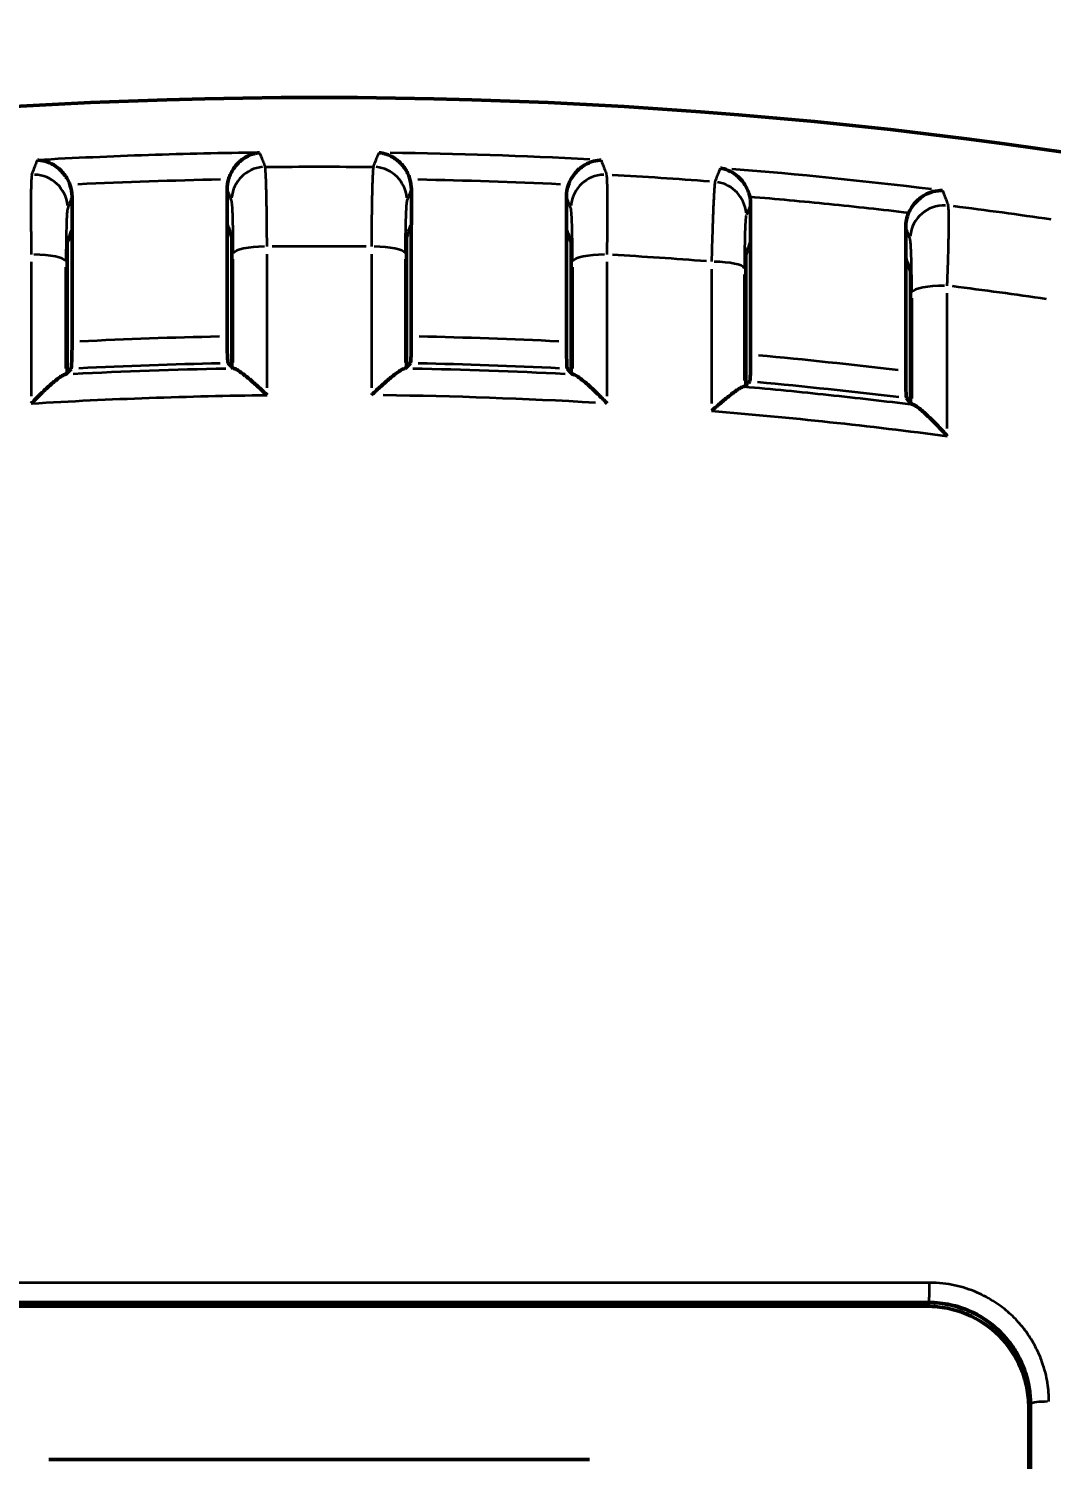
# Model space of a CAD drawing. Header units: millimetres. Extents: x 40 to 2195, y 40 to 1687.
# Drawn here: x 486.84 to 516.99, y 928.6 to 970.79 of the extents above; entities that cross this region are included whole.
import ezdxf

# ---------------------------------------------------------------- set-up
doc = ezdxf.new("R2010")
doc.units = ezdxf.units.MM
doc.header["$LTSCALE"] = 8
for name, color, linetype, lineweight in [('Dimension (ISO)', 7, 'Continuous', 25), ('Visible (ISO)', 7, 'Continuous', 50), ('Visible Narrow (ISO)', 7, 'Continuous', 35)]:
    doc.layers.add(name, color=color, linetype=linetype, lineweight=lineweight)
doc.styles.add('Note Text (ANSI)', font='tahoma.ttf')
doc.dimstyles.new('Default (ISO)', dxfattribs={"dimscale": 8, "dimtxt": 1, "dimasz": 2.5, "dimexe": 3.175, "dimexo": 0, "dimgap": 0.762, "dimtad": 1, "dimrnd": 1e-08, "dimzin": 0, "dimdsep": 46, "dimtxsty": 'Note Text (ANSI)', "dimcen": 0.09, "dimdle": 10, "dimclrd": 1, "dimclre": 1, "dimclrt": 1, "dimazin": 0, "dimtfac": 3.5052, "dimtmove": 0, "dimatfit": 3, "dimfxl": 1, "dimtolj": 1, "dimtzin": 0, "dimlwd": -1, "dimlwe": -1, "dimarcsym": 0})

# ---------------------------------------------------------------- blocks, each defined once
blk = doc.blocks.new('*D9')
at = {"layer": 'Defpoints', "color": 0, "transparency": 16777216}
for p in [(578.287, 1132.67), (416.287, 918.94), (578.287, 918.94)]:
    blk.add_point(p, dxfattribs=at)
at = {"layer": 'Dimension (ISO)', "color": 1, "transparency": 16777216}
for p, q in [((416.287, 918.94), (416.287, 1158.07)), ((578.287, 918.94), (578.287, 1158.07)), ((436.287, 1132.67), (558.287, 1132.67))]:
    blk.add_line(p, q, dxfattribs=at)
for points in [[(436.287, 1136.004), (436.287, 1129.337), (416.287, 1132.67)], [(558.287, 1136.004), (558.287, 1129.337), (578.287, 1132.67)]]:
    blk.add_solid(points, dxfattribs=at)
at = {"layer": 'Dimension (ISO)', "color": 1, "transparency": 16777216, "insert": (445.042, 1149.232), "char_height": 8, "attachment_point": 1, "style": 'Note Text (ANSI)'}
blk.add_mtext('\\A1;162.00 mm [6.378 in]', dxfattribs=at)

msp = doc.modelspace()

# ---------------------------------------------------------------- linework, layer by layer
at = {"layer": 'Visible (ISO)'}
for p, q in [((487.943, 960.596), (487.979, 960.634)), ((492.873, 960.768), (492.836, 960.805)), ((497.942, 960.768), (497.979, 960.805)), ((502.872, 960.596), (502.836, 960.634)), ((507.941, 960.236), (507.979, 960.271)), ((512.872, 959.715), (512.836, 959.755))]:
    msp.add_line(p, q, dxfattribs=at)
for centre, radius, start, end in [((495.408, 818.756), 150, 76.22401, 103.77599), ((495.399, 816.764), 149.492, 90.92954, 90.92959), ((495.407, 816.236), 150.021, 89.07041, 89.07046), ((495.407, 816.269), 149.988, 92.90558, 92.90561), ((495.457, 817.233), 149.022, 87.09439, 87.09442), ((495.371, 815.818), 150.44, 85.23302, 85.23304), ((495.485, 816.912), 149.34, 83.24399, 83.24402)]:
    msp.add_arc(centre, radius, start, end, dxfattribs=at)
for centre, major_axis, ratio, start_param, end_param in [((487.123, 965.82), (-0.176, -1.01), 0.974119, 1.747797, 2.099075), ((493.693, 966.04), (0.228, -0.999), 0.974692, 4.198978, 4.482317), ((497.122, 966.04), (-0.228, -0.999), 0.974692, 1.800864, 2.084174), ((503.688, 965.821), (0.147, -1.012), 0.972392, 4.21249, 4.564574), ((488.414, 867.259), (-0.017, 450.938), 0.000655, 1.350427, 1.352658), ((492.4, 867.259), (0.017, 450.989), 0.000656, 4.930851, 4.933237), ((498.415, 867.259), (-0.017, 450.989), 0.000656, 1.349948, 1.352334), ((502.401, 867.259), (0.017, 450.938), 0.000655, 4.930527, 4.932758), ((508.415, 867.26), (-0.017, 450.785), 0.000657, 1.350866, 1.353419), ((513.695, 964.926), (0.148, -1.017), 0.974827, 4.144523, 4.564066), ((488.397, 867.259), (0.013, -450.938), 0.000618, 4.494251, 4.501737), ((492.418, 867.259), (0.014, 450.989), 0.000619, 4.923379, 4.930851), ((498.397, 867.259), (0.014, -450.989), 0.000619, 4.493927, 4.501399), ((502.418, 867.259), (0.013, 450.938), 0.000618, 4.923041, 4.930527), ((512.402, 867.258), (0.017, 450.633), 0.000654, 4.928788, 4.930874), ((488.053, 867.259), (-0.001, 454.932), 0.000165, 1.355444, 1.364077), ((492.763, 867.259), (0, -454.991), 0.000164, 1.777872, 1.786489), ((498.052, 867.259), (0, 454.991), 0.000164, 1.355103, 1.36372), ((502.762, 867.259), (-0.001, -454.932), 0.000165, 1.777516, 1.786148), ((508.398, 867.26), (0.013, -450.786), 0.000619, 4.495011, 4.502531), ((508.052, 867.259), (0, 454.799), 0.000163, 1.356165, 1.364831), ((512.419, 867.259), (0.013, 450.633), 0.000616, 4.921226, 4.928788), ((512.762, 867.259), (-0.001, -454.621), 0.000166, 1.775684, 1.784399), ((488.086, 961.757), (-0.007, 1.001), 0.034894, 3.178041, 4.502642), ((492.729, 961.919), (0.007, 1), 0.034928, 1.782803, 3.107604), ((498.086, 961.919), (0.007, -1), 0.034928, 0.033989, 1.358789), ((502.729, 961.757), (0.007, 1.001), 0.034894, 1.780544, 3.105144), ((508.086, 961.382), (0.008, -1.005), 0.034792, 0.03153, 1.355563), ((486.882, 960.541), (1.061, 0.056), 0.03488, 6.028417, 6.246579), ((493.929, 960.788), (-1.057, -0.019), 0.034885, 0.033935, 0.228185), ((496.886, 960.788), (1.057, -0.019), 0.034885, 6.054993, 6.24925), ((503.933, 960.541), (-1.061, 0.056), 0.03488, 0.036605, 0.254767), ((512.729, 960.893), (-0.007, -1.006), 0.034691, 4.920844, 6.244274)]:
    msp.add_ellipse(centre, major_axis=major_axis, ratio=ratio, start_param=start_param, end_param=end_param, dxfattribs=at)
for points, knots in [([(493.646, 967.127), (493.613, 967.124), (493.581, 967.119), (493.517, 967.106), (493.485, 967.098), (493.421, 967.078), (493.389, 967.066), (493.349, 967.049), (493.341, 967.045), (493.295, 967.024), (493.259, 967.005), (493.185, 966.96), (493.149, 966.935), (493.097, 966.894), (493.08, 966.88), (493.032, 966.836), (493.001, 966.805), (492.942, 966.739), (492.914, 966.704), (492.879, 966.652), (492.869, 966.637), (492.83, 966.575), (492.805, 966.527), (492.763, 966.432), (492.746, 966.385), (492.733, 966.337)], [0, 0, 0, 0, 0.0743527, 0.0743527, 0.1505549, 0.1505549, 0.2294177, 0.2294177, 0.25, 0.25, 0.3463477, 0.3463477, 0.4497305, 0.4497305, 0.5, 0.5, 0.602333, 0.602333, 0.7074797, 0.7074797, 0.75, 0.75, 0.879364, 0.879364, 1, 1, 1, 1]), ([(498.082, 966.337), (498.068, 966.388), (498.05, 966.437), (498.007, 966.532), (497.983, 966.578), (497.933, 966.659), (497.907, 966.695), (497.853, 966.763), (497.824, 966.795), (497.78, 966.839), (497.766, 966.852), (497.718, 966.895), (497.683, 966.922), (497.614, 966.971), (497.579, 966.992), (497.523, 967.022), (497.503, 967.032), (497.452, 967.055), (497.422, 967.068), (497.36, 967.089), (497.329, 967.098), (497.267, 967.113), (497.236, 967.119), (497.193, 967.125), (497.181, 967.126), (497.169, 967.127)], [0, 0, 0, 0, 0.1274523, 0.1274523, 0.25, 0.25, 0.353887, 0.353887, 0.4536944, 0.4536944, 0.5, 0.5, 0.6027423, 0.6027423, 0.6971464, 0.6971464, 0.75, 0.75, 0.8261276, 0.8261276, 0.9006432, 0.9006432, 0.9728814, 0.9728814, 1, 1, 1, 1]), ([(488.061, 966.181), (488.02, 966.296), (487.961, 966.399), (487.819, 966.583), (487.734, 966.662), (487.562, 966.781), (487.476, 966.824), (487.304, 966.884), (487.218, 966.901), (487.129, 966.907), (487.118, 966.908), (487.107, 966.908), (487.102, 966.908)], [-0.1517774, -0.1517774, -0.1517774, -0.1517774, -0.1144708, -0.1144708, -0.0736713, -0.0736713, -0.0362372, -0.0362372, 0, 0, 0.0022163, 0.0044325, 0.0044325, 0.0044325, 0.0044325]), ([(503.713, 966.908), (503.708, 966.908), (503.697, 966.908), (503.686, 966.907), (503.596, 966.901), (503.51, 966.883), (503.339, 966.824), (503.253, 966.781), (503.081, 966.662), (502.996, 966.583), (502.854, 966.399), (502.795, 966.296), (502.754, 966.181)], [-0.1572044, -0.1572044, -0.1572044, -0.1572044, -0.1549196, -0.1526346, -0.1526346, -0.1162269, -0.1162269, -0.0786036, -0.0786036, -0.0375456, -0.0375456, -0.0000019, -0.0000019, -0.0000019, -0.0000019]), ([(508.099, 965.823), (508.074, 965.941), (508.03, 966.05), (507.913, 966.252), (507.837, 966.342), (507.683, 966.482), (507.605, 966.535), (507.445, 966.616), (507.363, 966.646), (507.266, 966.667), (507.251, 966.67), (507.236, 966.672)], [-0.1513923, -0.1513923, -0.1513923, -0.1513923, -0.1139948, -0.1139948, -0.072494, -0.072494, -0.0358194, -0.0358194, 0, 0, 0.0064077, 0.0064077, 0.0064077, 0.0064077]), ([(508.099, 965.823), (508.107, 965.787), (508.113, 965.751), (508.121, 965.677), (508.122, 965.641), (508.122, 965.604)], [-0.0226119, -0.0226119, -0.0226119, -0.0226119, -0.01130628, -0.01130628, -0.000001, -0.000001, -0.000001, -0.000001]), ([(513.78, 966.012), (513.776, 966.012), (513.766, 966.013), (513.757, 966.013), (513.697, 966.013), (513.607, 966.008), (513.406, 965.954), (513.317, 965.917), (513.138, 965.809), (513.048, 965.737), (512.894, 965.563), (512.829, 965.464), (512.78, 965.351)], [-0.1700992, -0.1700992, -0.1700992, -0.1700992, -0.1671667, -0.1642341, -0.1642341, -0.1168573, -0.1168573, -0.0787152, -0.0787152, -0.0377488, -0.0377488, -0.0000014, -0.0000014, -0.0000014, -0.0000014]), ([(487.979, 964.474), (487.995, 964.516), (488.011, 964.557), (488.027, 964.598), (488.042, 964.64), (488.058, 964.681), (488.074, 964.723), (488.09, 964.764), (488.106, 964.806), (488.122, 964.847)], [0, 0, 0, 0, 0.333333, 0.333333, 0.333333, 0.666667, 0.666667, 0.666667, 1, 1, 1, 1]), ([(492.693, 965.001), (492.709, 964.961), (492.725, 964.921), (492.741, 964.88), (492.757, 964.84), (492.772, 964.8), (492.788, 964.759), (492.804, 964.719), (492.82, 964.679), (492.836, 964.638)], [0, 0, 0, 0, 0.333333, 0.333333, 0.333333, 0.666667, 0.666667, 0.666667, 1, 1, 1, 1]), ([(497.979, 964.638), (497.995, 964.679), (498.011, 964.719), (498.027, 964.759), (498.043, 964.8), (498.058, 964.84), (498.074, 964.88), (498.09, 964.921), (498.106, 964.961), (498.122, 965.001)], [0, 0, 0, 0, 0.333333, 0.333333, 0.333333, 0.666667, 0.666667, 0.666667, 1, 1, 1, 1]), ([(502.693, 964.847), (502.709, 964.806), (502.725, 964.764), (502.741, 964.723), (502.757, 964.681), (502.773, 964.64), (502.788, 964.598), (502.804, 964.557), (502.82, 964.516), (502.836, 964.474)], [0, 0, 0, 0, 0.333333, 0.333333, 0.333333, 0.666667, 0.666667, 0.666667, 1, 1, 1, 1]), ([(512.693, 964.016), (512.725, 963.93), (512.757, 963.845), (512.789, 963.759), (512.804, 963.716), (512.82, 963.674), (512.836, 963.631)], [0, 0, 0, 0, 0.6666667, 0.6666667, 0.6666667, 1, 1, 1, 1]), ([(486.922, 959.733), (486.938, 959.75), (486.955, 959.767), (487.06, 959.875), (487.149, 959.963), (487.324, 960.133), (487.412, 960.215), (487.589, 960.371), (487.679, 960.445), (487.788, 960.524), (487.82, 960.545), (487.872, 960.574), (487.893, 960.583), (487.909, 960.586)], [-0.1692811, -0.1692811, -0.1692811, -0.1692811, -0.1621934, -0.1621934, -0.1238543, -0.1238543, -0.0846102, -0.0846102, -0.0399224, -0.0399224, -0.0192023, -0.0192023, -0.000001, -0.000001, -0.000001, -0.000001]), ([(488.095, 960.757), (488.082, 960.743), (488.056, 960.716), (488.017, 960.675), (487.992, 960.648), (487.979, 960.634)], [0, 0, 0, 0, 0.3333333, 0.6666667, 1, 1, 1, 1]), ([(492.836, 960.805), (492.823, 960.818), (492.798, 960.843), (492.759, 960.881), (492.733, 960.907), (492.72, 960.92)], [0, 0, 0, 0, 0.3333333, 0.6666667, 1, 1, 1, 1]), ([(492.9, 960.762), (492.914, 960.76), (492.934, 960.753), (492.982, 960.728), (493.012, 960.71), (493.116, 960.64), (493.203, 960.573), (493.377, 960.429), (493.465, 960.354), (493.641, 960.195), (493.73, 960.112), (493.836, 960.011), (493.852, 959.995), (493.869, 959.979)], [-0.1592877, -0.1592877, -0.1592877, -0.1592877, -0.1403861, -0.1403861, -0.1200546, -0.1200546, -0.0762646, -0.0762646, -0.037673, -0.037673, 0, 0, 0.006948, 0.006948, 0.006948, 0.006948]), ([(496.946, 959.979), (496.963, 959.995), (496.979, 960.011), (497.085, 960.112), (497.175, 960.195), (497.35, 960.354), (497.438, 960.429), (497.612, 960.573), (497.699, 960.64), (497.803, 960.71), (497.833, 960.728), (497.881, 960.753), (497.901, 960.76), (497.915, 960.762)], [-0.165333, -0.165333, -0.165333, -0.165333, -0.1584235, -0.1584235, -0.1209548, -0.1209548, -0.0825725, -0.0825725, -0.0390207, -0.0390207, -0.0187999, -0.0187999, -0.000001, -0.000001, -0.000001, -0.000001]), ([(498.095, 960.92), (498.082, 960.907), (498.056, 960.881), (498.017, 960.843), (497.992, 960.818), (497.979, 960.805)], [0, 0, 0, 0, 0.3333333, 0.6666667, 1, 1, 1, 1]), ([(502.836, 960.634), (502.823, 960.648), (502.798, 960.675), (502.759, 960.716), (502.733, 960.743), (502.721, 960.757)], [0, 0, 0, 0, 0.3333333, 0.6666667, 1, 1, 1, 1]), ([(502.906, 960.586), (502.922, 960.583), (502.943, 960.574), (502.995, 960.545), (503.027, 960.524), (503.136, 960.445), (503.226, 960.371), (503.403, 960.215), (503.491, 960.133), (503.666, 959.963), (503.755, 959.875), (503.86, 959.767), (503.877, 959.75), (503.893, 959.733)], [-0.1631632, -0.1631632, -0.1631632, -0.1631632, -0.1438471, -0.1438471, -0.1230031, -0.1230031, -0.078048, -0.078048, -0.0385689, -0.0385689, 0, 0, 0.0071289, 0.0071289, 0.0071289, 0.0071289]), ([(506.97, 959.514), (507.005, 959.544), (507.038, 959.575), (507.071, 959.604), (507.105, 959.634), (507.139, 959.663), (507.172, 959.691), (507.206, 959.721), (507.239, 959.749), (507.272, 959.777), (507.284, 959.787), (507.297, 959.798), (507.309, 959.808), (507.347, 959.84), (507.383, 959.869), (507.418, 959.898), (507.455, 959.928), (507.491, 959.956), (507.525, 959.982), (507.549, 960.001), (507.573, 960.019), (507.596, 960.036), (507.627, 960.06), (507.657, 960.082), (507.685, 960.102), (507.714, 960.122), (507.74, 960.14), (507.764, 960.155), (507.779, 960.164), (507.792, 960.173), (507.804, 960.18), (507.829, 960.195), (507.851, 960.207), (507.869, 960.215), (507.886, 960.223), (507.9, 960.228), (507.912, 960.231), (507.914, 960.231), (507.917, 960.231), (507.919, 960.232)], [0.0000117, 0.0000117, 0.0000117, 0.0000117, 0.0714269, 0.0714269, 0.0714269, 0.144672, 0.144672, 0.144672, 0.2207306, 0.2207306, 0.2207306, 0.25, 0.25, 0.25, 0.3388935, 0.3388935, 0.3388935, 0.4325877, 0.4325877, 0.4325877, 0.5, 0.5, 0.5, 0.5950004, 0.5950004, 0.5950004, 0.6927757, 0.6927757, 0.6927757, 0.75, 0.75, 0.75, 0.8636167, 0.8636167, 0.8636167, 0.9728721, 0.9728721, 0.9728721, 1, 1, 1, 1]), ([(507.941, 960.236), (507.94, 960.235), (507.938, 960.234), (507.93, 960.233), (507.926, 960.232), (507.92, 960.232)], [0.000001, 0.000001, 0.000001, 0.000001, 0.00899444, 0.00899444, 0.01784121, 0.01784121, 0.01784121, 0.01784121]), ([(508.095, 960.378), (508.076, 960.36), (508.056, 960.342), (508.018, 960.307), (507.998, 960.289), (507.979, 960.271)], [-0.334543, -0.334543, -0.334543, -0.334543, -0.167272, -0.167272, -0.000001, -0.000001, -0.000001, -0.000001]), ([(512.836, 959.755), (512.823, 959.77), (512.798, 959.799), (512.759, 959.843), (512.733, 959.872), (512.721, 959.887)], [0, 0, 0, 0, 0.3333333, 0.6666667, 1, 1, 1, 1]), ([(512.912, 959.701), (512.9, 959.704), (512.891, 959.707), (512.877, 959.711), (512.873, 959.713), (512.872, 959.715)], [0.00007914, 0.00007914, 0.00007914, 0.00007914, 0.01298326, 0.01298326, 0.02596467, 0.02596467, 0.02596467, 0.02596467]), ([(512.912, 959.701), (512.931, 959.696), (512.957, 959.683), (513.021, 959.644), (513.059, 959.616), (513.184, 959.516), (513.286, 959.425), (513.482, 959.234), (513.566, 959.149), (513.69, 959.018), (513.732, 958.974), (513.828, 958.87), (513.871, 958.823), (513.902, 958.788), (513.91, 958.779), (513.917, 958.771)], [-0.08198527, -0.08198527, -0.08198527, -0.08198527, -0.07108945, -0.07108945, -0.05922366, -0.05922366, -0.03534396, -0.03534396, -0.01884579, -0.01884579, -0.01072119, -0.01072119, 0, 0, 0.0034519, 0.0034519, 0.0034519, 0.0034519]), ([(513.36, 933.221), (513.584, 933.221), (513.809, 933.196), (514.028, 933.146), (514.248, 933.096), (514.462, 933.021), (514.666, 932.923), (514.869, 932.826), (515.062, 932.705), (515.238, 932.564), (515.415, 932.424), (515.575, 932.264), (515.715, 932.088), (515.856, 931.912), (515.976, 931.721), (516.074, 931.519), (516.154, 931.353), (516.219, 931.18), (516.267, 931.003), (516.278, 930.963), (516.288, 930.924), (516.297, 930.884), (516.331, 930.735), (516.354, 930.583), (516.365, 930.43), (516.37, 930.36), (516.372, 930.289), (516.372, 930.219)], [0, 0, 0, 0, 0.1428571, 0.1428571, 0.1428571, 0.2857143, 0.2857143, 0.2857143, 0.4285714, 0.4285714, 0.4285714, 0.5714286, 0.5714286, 0.5714286, 0.7142857, 0.7142857, 0.7142857, 0.8311754, 0.8311754, 0.8311754, 0.8571429, 0.8571429, 0.8571429, 0.9550491, 0.9550491, 0.9550491, 1, 1, 1, 1]), ([(477.482, 933.114), (480.468, 933.114), (483.455, 933.114), (489.431, 933.114), (492.419, 933.114), (498.396, 933.114), (501.384, 933.114), (507.36, 933.114), (510.347, 933.114), (513.333, 933.114)], [-3.586311, -3.586311, -3.586311, -3.586311, -2.689698, -2.689698, -1.793156, -1.793156, -0.896615, -0.896615, -0.000001, -0.000001, -0.000001, -0.000001]), ([(513.333, 933.114), (513.53, 933.114), (513.727, 933.094), (514.116, 933.016), (514.306, 932.958), (514.846, 932.731), (515.171, 932.513), (515.72, 931.965), (515.937, 931.642), (516.164, 931.104), (516.222, 930.915), (516.3, 930.529), (516.32, 930.333), (516.319, 930.137)], [-0.4723841, -0.4723841, -0.4723841, -0.4723841, -0.4129844, -0.4129844, -0.3533435, -0.3533435, -0.2362025, -0.2362025, -0.1191886, -0.1191886, -0.0595168, -0.0595168, -0.0001165, -0.0001165, -0.0001165, -0.0001165]), ([(516.373, 831.294), (516.373, 835.417), (516.373, 839.54), (516.373, 843.665), (516.373, 847.791), (516.373, 851.918), (516.373, 856.047), (516.373, 860.579), (516.373, 865.113), (516.373, 869.648), (516.373, 873.378), (516.373, 877.108), (516.373, 880.837), (516.373, 885.039), (516.373, 889.239), (516.373, 893.435), (516.373, 897.49), (516.373, 901.541), (516.373, 905.586), (516.373, 909.2), (516.373, 912.809), (516.373, 916.413), (516.373, 920.016), (516.372, 923.615), (516.372, 927.211), (516.372, 928.214), (516.372, 929.217), (516.372, 930.219)], [0, 0, 0, 0, 0.125, 0.125, 0.125, 0.25, 0.25, 0.25, 0.3871702, 0.3871702, 0.3871702, 0.5, 0.5, 0.5, 0.6271482, 0.6271482, 0.6271482, 0.75, 0.75, 0.75, 0.8597323, 0.8597323, 0.8597323, 0.9694057, 0.9694057, 0.9694057, 1, 1, 1, 1]), ([(516.32, 831.342), (516.32, 847.8), (516.32, 864.317), (516.32, 897.321), (516.32, 913.785), (516.319, 930.136)], [-9.90586, -9.90586, -9.90586, -9.90586, -4.952944, -4.952944, -0.000029, -0.000029, -0.000029, -0.000029])]:
    msp.add_open_spline(points, degree=3, knots=knots, dxfattribs=at)
for points in [[(507.979, 964.126), (507.995, 964.165), (508.027, 964.244), (508.075, 964.362), (508.106, 964.441), (508.122, 964.48)], [(477.455, 933.221), (481.443, 933.221), (489.42, 933.221), (501.395, 933.221), (509.372, 933.221), (513.36, 933.221)], [(487.44, 928.599), (492.751, 928.599), (498.065, 928.599), (503.375, 928.599)]]:
    msp.add_open_spline(points, degree=3, dxfattribs=at)
at = {"layer": 'Visible Narrow (ISO)'}
for p, q in [((497.287, 967.126), (497.287, 967.126)), ((497.287, 966.664), (497.287, 966.664)), ((508.116, 965.588), (507.998, 965.294)), ((512.871, 965.519), (512.871, 965.519)), ((513.233, 965.383), (513.233, 965.383)), ((493.869, 960.198), (493.869, 964.139)), ((496.946, 964.139), (496.946, 960.198)), ((486.922, 963.904), (486.922, 959.952)), ((503.893, 959.952), (503.893, 963.904)), ((506.97, 963.695), (506.97, 959.734)), ((513.917, 958.993), (513.917, 962.985)), ((513.358, 933.216), (513.334, 933.119)), ((513.374, 933.236), (513.36, 933.222)), ((516.37, 930.215), (516.322, 930.14))]:
    msp.add_line(p, q, dxfattribs=at)
for centre, major_axis, ratio, start_param, end_param in [((495.409, 820.582), (-148.502, 0), 0.986895, 4.658646, 4.69833), ((493.822, 965.713), (-0.931, -0.366), 0.995647, 4.427537, 5.821982), ((496.993, 965.713), (0.931, -0.366), 0.995647, 0.461358, 1.855657), ((495.403, 820.483), (-148.597, -0.018), 0.986928, 4.590499, 4.630342), ((486.993, 965.483), (0.934, -0.357), 0.995432, 0.455145, 1.910472), ((495.407, 820.341), (-148, -0.007), 0.986625, 4.731995, 4.76042), ((495.414, 820.494), (-147.832, -0.009), 0.986704, 4.664241, 4.692698), ((503.822, 965.483), (-0.934, -0.357), 0.995432, 4.372716, 5.828127), ((495.409, 820.38), (148.153, 0.009), 0.987744, 1.493024, 1.512458), ((506.992, 965.27), (0.928, -0.374), 0.995822, 0.466321, 1.799638), ((513.821, 964.579), (-0.938, -0.347), 0.995171, 4.318742, 5.835419), ((495.405, 820.296), (148.222, 0.073), 0.987846, 1.424249, 1.44381), ((486.943, 963.911), (1, 0), 0.211998, 0.113533, 1.5142), ((492.835, 867.268), (0.001, 456.009), 0.000085, 4.919274, 4.926105), ((493.873, 964.146), (-1, 0), 0.212472, 4.79278, 6.170784), ((495.408, 819.817), (146.435, 0), 0.987119, 1.561339, 1.580254), ((496.942, 964.146), (1, 0), 0.212472, 0.112269, 1.490391), ((497.98, 867.267), (0.001, -456.013), 0.000085, 4.498673, 4.505504), ((503.872, 963.911), (-1, 0), 0.211997, 4.768978, 6.169551), ((495.408, 819.887), (146.352, 0.014), 0.987202, 1.492669, 1.511639), ((487.927, 866.949), (-0.01, -457.457), 0.00003, 1.777335, 1.78402), ((502.888, 866.949), (-0.01, 457.458), 0.00003, 1.357573, 1.364257), ((506.942, 963.703), (1, 0), 0.211578, 0.11102, 1.466545), ((507.933, 867.003), (-0.009, -457.123), 0.000015, 1.776581, 1.783575), ((513.871, 962.996), (-1, 0), 0.210146, 4.745161, 6.168312), ((495.404, 819.807), (146.416, 0.093), 0.987317, 1.423231, 1.442329), ((512.885, 866.96), (-0.01, 457.08), 0.000025, 1.359462, 1.366081), ((495.408, 822.334), (-141.094, 0.001), 0.987994, 4.733259, 4.762439), ((495.407, 822.335), (-141.094, -0.001), 0.987994, 4.662338, 4.691519), ((495.403, 822.263), (-141.157, -0.034), 0.988066, 4.590976, 4.62029), ((495.408, 822.003), (140.401, 0.022), 0.98846, 1.590279, 1.622292), ((495.408, 822.175), (-140.482, 0.001), 0.987808, 4.733175, 4.762831), ((495.407, 822.003), (140.401, -0.019), 0.988461, 1.519278, 1.551291), ((495.407, 822.175), (-140.482, -0.001), 0.987808, 4.661947, 4.691603), ((495.403, 822.104), (-140.544, -0.034), 0.987883, 4.590267, 4.62006), ((495.41, 821.875), (139.734, 0.005), 0.988395, 1.512498, 1.557275), ((513.374, 933.737), (0, -0.5), 0.045458, 0.119042, 1.632823), ((516.889, 930.233), (-0.5, 0), 0.138124, 4.737838, 6.168462)]:
    msp.add_ellipse(centre, major_axis=major_axis, ratio=ratio, start_param=start_param, end_param=end_param, dxfattribs=at)
for points, knots in [([(493.646, 967.127), (492.555, 967.115), (490.372, 967.065), (488.192, 966.969), (487.102, 966.908)], [0.0000315, 0.0000315, 0.0000315, 0.0000315, 0.5, 1, 1, 1, 1]), ([(493.646, 967.127), (493.664, 967.081), (493.683, 967.034), (493.72, 966.941), (493.738, 966.895), (493.775, 966.802), (493.793, 966.755), (493.812, 966.709)], [0, 0, 0, 0, 0.3333333, 0.3333333, 0.6666667, 0.6666667, 1, 1, 1, 1]), ([(497.003, 966.709), (497.022, 966.755), (497.04, 966.802), (497.077, 966.895), (497.095, 966.941), (497.132, 967.034), (497.151, 967.081), (497.169, 967.127)], [0, 0, 0, 0, 0.333333, 0.333333, 0.666667, 0.666667, 1, 1, 1, 1]), ([(486.936, 966.478), (486.955, 966.526), (486.973, 966.574), (486.992, 966.622), (487.01, 966.669), (487.028, 966.717), (487.047, 966.765), (487.065, 966.813), (487.084, 966.861), (487.102, 966.908)], [0.0000001, 0.0000001, 0.0000001, 0.0000001, 0.3333333, 0.3333333, 0.3333333, 0.6666667, 0.6666667, 0.6666667, 0.9999961, 0.9999961, 0.9999961, 0.9999961]), ([(493.812, 966.709), (494.344, 966.714), (495.408, 966.72), (496.471, 966.714), (497.003, 966.709)], [0, 0, 0, 0, 0.5, 1, 1, 1, 1]), ([(493.869, 964.358), (493.868, 964.502), (493.868, 964.644), (493.866, 964.881), (493.865, 964.978), (493.863, 965.178), (493.862, 965.28), (493.86, 965.448), (493.859, 965.517), (493.857, 965.624), (493.856, 965.663), (493.854, 965.775), (493.853, 965.846), (493.85, 965.979), (493.848, 966.043), (493.845, 966.138), (493.844, 966.173), (493.843, 966.208), (493.843, 966.21), (493.841, 966.273), (493.839, 966.328), (493.835, 966.429), (493.833, 966.475), (493.83, 966.526), (493.829, 966.537), (493.827, 966.567), (493.826, 966.585), (493.821, 966.648), (493.817, 966.68), (493.813, 966.703), (493.812, 966.706), (493.812, 966.709)], [0.0000104, 0.0000104, 0.0000104, 0.0000104, 0.1163157, 0.1163157, 0.2, 0.2, 0.2927435, 0.2927435, 0.3595535, 0.3595535, 0.4, 0.4, 0.4768437, 0.4768437, 0.5536279, 0.5536279, 0.6, 0.6, 0.6028611, 0.6028611, 0.6884875, 0.6884875, 0.7750735, 0.7750735, 0.8, 0.8, 0.8461508, 0.8461508, 0.9766718, 0.9766718, 1, 1, 1, 1]), ([(497.003, 966.709), (497.001, 966.701), (496.999, 966.689), (496.995, 966.658), (496.993, 966.638), (496.99, 966.595), (496.988, 966.573), (496.984, 966.508), (496.982, 966.461), (496.977, 966.348), (496.974, 966.281), (496.97, 966.16), (496.969, 966.111), (496.966, 966.005), (496.965, 965.948), (496.962, 965.829), (496.961, 965.767), (496.958, 965.606), (496.956, 965.506), (496.953, 965.305), (496.952, 965.205), (496.951, 965.092), (496.951, 965.083), (496.95, 964.988), (496.949, 964.902), (496.948, 964.728), (496.948, 964.641), (496.947, 964.489), (496.946, 964.424), (496.946, 964.358)], [0.0000002, 0.0000002, 0.0000002, 0.0000002, 0.0698799, 0.0698799, 0.1414143, 0.1414143, 0.2, 0.2, 0.2949313, 0.2949313, 0.4, 0.4, 0.4647883, 0.4647883, 0.5323941, 0.5323941, 0.6, 0.6, 0.7, 0.7, 0.7914574, 0.7914574, 0.8, 0.8, 0.874815, 0.874815, 0.9470837, 0.9470837, 1, 1, 1, 1]), ([(503.713, 966.908), (503.731, 966.86), (503.75, 966.813), (503.787, 966.717), (503.805, 966.669), (503.842, 966.573), (503.86, 966.526), (503.879, 966.478)], [0, 0, 0, 0, 0.333333, 0.333333, 0.666667, 0.666667, 1, 1, 1, 1]), ([(507.07, 966.263), (507.089, 966.309), (507.107, 966.354), (507.126, 966.4), (507.144, 966.445), (507.162, 966.49), (507.181, 966.536), (507.199, 966.581), (507.218, 966.627), (507.236, 966.672)], [0, 0, 0, 0, 0.333333, 0.333333, 0.333333, 0.666667, 0.666667, 0.666667, 1, 1, 1, 1]), ([(486.936, 966.478), (486.934, 966.47), (486.932, 966.458), (486.928, 966.427), (486.926, 966.407), (486.923, 966.363), (486.922, 966.341), (486.919, 966.275), (486.917, 966.228), (486.913, 966.115), (486.912, 966.048), (486.91, 965.927), (486.91, 965.877), (486.909, 965.771), (486.908, 965.714), (486.908, 965.595), (486.908, 965.533), (486.908, 965.373), (486.908, 965.272), (486.909, 965.071), (486.91, 964.972), (486.911, 964.86), (486.911, 964.849), (486.913, 964.753), (486.914, 964.666), (486.916, 964.491), (486.917, 964.404), (486.92, 964.252), (486.921, 964.188), (486.922, 964.123)], [0, 0, 0, 0, 0.069966, 0.069966, 0.141574, 0.141574, 0.2, 0.2, 0.295224, 0.295224, 0.4, 0.4, 0.464893, 0.464893, 0.532446, 0.532446, 0.6, 0.6, 0.7, 0.7, 0.790689, 0.790689, 0.8, 0.8, 0.875207, 0.875207, 0.947734, 0.947734, 1, 1, 1, 1]), ([(503.893, 964.123), (503.895, 964.213), (503.896, 964.301), (503.899, 964.479), (503.9, 964.568), (503.902, 964.717), (503.903, 964.778), (503.904, 964.941), (503.905, 965.041), (503.907, 965.253), (503.907, 965.364), (503.907, 965.53), (503.907, 965.59), (503.907, 965.708), (503.906, 965.765), (503.905, 965.873), (503.905, 965.925), (503.903, 966.05), (503.901, 966.119), (503.898, 966.231), (503.896, 966.277), (503.893, 966.346), (503.891, 966.373), (503.888, 966.418), (503.886, 966.436), (503.882, 966.462), (503.88, 966.471), (503.879, 966.478)], [0, 0, 0, 0, 0.0721765, 0.0721765, 0.146927, 0.146927, 0.2, 0.2, 0.2906899, 0.2906899, 0.4, 0.4, 0.4648665, 0.4648665, 0.5324333, 0.5324333, 0.6, 0.6, 0.7080034, 0.7080034, 0.8, 0.8, 0.8719136, 0.8719136, 0.942146, 0.942146, 1, 1, 1, 1]), ([(507.07, 966.263), (507.067, 966.249), (507.063, 966.222), (507.059, 966.182), (507.059, 966.174), (507.058, 966.166), (507.057, 966.157), (507.056, 966.141), (507.054, 966.123), (507.053, 966.103), (507.05, 966.068), (507.047, 966.028), (507.045, 965.983), (507.042, 965.938), (507.039, 965.888), (507.036, 965.834), (507.035, 965.813), (507.034, 965.791), (507.033, 965.769), (507.033, 965.767), (507.033, 965.764), (507.033, 965.762), (507.03, 965.708), (507.027, 965.649), (507.025, 965.586), (507.022, 965.523), (507.019, 965.457), (507.016, 965.387), (507.015, 965.345), (507.013, 965.303), (507.011, 965.259), (507.01, 965.221), (507.008, 965.181), (507.007, 965.141), (507.004, 965.05), (507, 964.955), (506.997, 964.856), (506.995, 964.783), (506.993, 964.707), (506.99, 964.63), (506.987, 964.536), (506.984, 964.438), (506.982, 964.339), (506.978, 964.201), (506.974, 964.059), (506.971, 963.915)], [0.0000001, 0.0000001, 0.0000001, 0.0000001, 0.1284976, 0.1284976, 0.1284976, 0.1535452, 0.1535452, 0.1535452, 0.2, 0.2, 0.2, 0.283013, 0.283013, 0.283013, 0.3653036, 0.3653036, 0.3653036, 0.3968842, 0.3968842, 0.3968842, 0.4, 0.4, 0.4, 0.4769085, 0.4769085, 0.4769085, 0.5541982, 0.5541982, 0.5541982, 0.6, 0.6, 0.6, 0.6402448, 0.6402448, 0.6402448, 0.7318356, 0.7318356, 0.7318356, 0.8, 0.8, 0.8, 0.88353, 0.88353, 0.88353, 0.9999998, 0.9999998, 0.9999998, 0.9999998]), ([(492.823, 965.72), (492.801, 965.776), (492.78, 965.831), (492.736, 965.941), (492.714, 965.997), (492.693, 966.052)], [0, 0, 0, 0, 0.5, 0.5, 1, 1, 1, 1]), ([(492.873, 964.153), (492.873, 964.249), (492.873, 964.344), (492.872, 964.436), (492.872, 964.502), (492.872, 964.567), (492.871, 964.63), (492.87, 964.75), (492.868, 964.864), (492.866, 964.97), (492.865, 964.997), (492.865, 965.023), (492.864, 965.049), (492.861, 965.177), (492.858, 965.29), (492.853, 965.385), (492.849, 965.48), (492.845, 965.557), (492.839, 965.613), (492.838, 965.626), (492.837, 965.638), (492.836, 965.649), (492.832, 965.685), (492.827, 965.709), (492.823, 965.72)], [0, 0, 0, 0, 0.116315, 0.116315, 0.116315, 0.2, 0.2, 0.2, 0.359554, 0.359554, 0.359554, 0.4, 0.4, 0.4, 0.6, 0.6, 0.6, 0.8, 0.8, 0.8, 0.846152, 0.846152, 0.846152, 1, 1, 1, 1]), ([(497.992, 965.72), (497.988, 965.709), (497.983, 965.685), (497.979, 965.649), (497.978, 965.638), (497.977, 965.626), (497.976, 965.613), (497.97, 965.557), (497.966, 965.48), (497.962, 965.385), (497.957, 965.29), (497.954, 965.177), (497.951, 965.049), (497.95, 965.023), (497.95, 964.997), (497.949, 964.97), (497.947, 964.864), (497.945, 964.75), (497.944, 964.63), (497.943, 964.567), (497.943, 964.502), (497.943, 964.436), (497.942, 964.344), (497.942, 964.249), (497.942, 964.153)], [0, 0, 0, 0, 0.1538483, 0.1538483, 0.1538483, 0.2, 0.2, 0.2, 0.4, 0.4, 0.4, 0.6, 0.6, 0.6, 0.6404465, 0.6404465, 0.6404465, 0.8, 0.8, 0.8, 0.8836852, 0.8836852, 0.8836852, 1, 1, 1, 1]), ([(498.122, 966.052), (498.101, 965.997), (498.079, 965.941), (498.035, 965.831), (498.014, 965.776), (497.992, 965.72)], [0, 0, 0, 0, 0.5, 0.5, 1, 1, 1, 1]), ([(512.78, 965.351), (512, 965.442), (510.441, 965.612), (508.88, 965.757), (508.099, 965.823)], [0, 0, 0, 0, 0.5, 0.9999988, 0.9999988, 0.9999988, 0.9999988]), ([(513.78, 966.012), (513.798, 965.963), (513.817, 965.913), (513.854, 965.814), (513.872, 965.765), (513.909, 965.666), (513.927, 965.617), (513.946, 965.567)], [0.0000035, 0.0000035, 0.0000035, 0.0000035, 0.3333333, 0.3333333, 0.6666667, 0.6666667, 1, 1, 1, 1]), ([(487.993, 965.491), (487.988, 965.479), (487.984, 965.455), (487.98, 965.419), (487.979, 965.408), (487.978, 965.396), (487.976, 965.383), (487.971, 965.326), (487.967, 965.249), (487.962, 965.154), (487.958, 965.058), (487.955, 964.944), (487.952, 964.817), (487.951, 964.791), (487.95, 964.764), (487.95, 964.738), (487.948, 964.631), (487.946, 964.517), (487.945, 964.396), (487.944, 964.333), (487.944, 964.268), (487.943, 964.202), (487.943, 964.11), (487.943, 964.015), (487.943, 963.919)], [0, 0, 0, 0, 0.1537434, 0.1537434, 0.1537434, 0.2, 0.2, 0.2, 0.4, 0.4, 0.4, 0.6, 0.6, 0.6, 0.6403917, 0.6403917, 0.6403917, 0.8, 0.8, 0.8, 0.8836654, 0.8836654, 0.8836654, 1, 1, 1, 1]), ([(502.872, 963.919), (502.872, 964.015), (502.872, 964.11), (502.872, 964.202), (502.871, 964.268), (502.871, 964.333), (502.87, 964.396), (502.869, 964.517), (502.867, 964.631), (502.865, 964.738), (502.865, 964.764), (502.864, 964.791), (502.863, 964.817), (502.86, 964.944), (502.857, 965.058), (502.853, 965.154), (502.848, 965.249), (502.844, 965.326), (502.839, 965.383), (502.837, 965.396), (502.836, 965.408), (502.835, 965.419), (502.831, 965.455), (502.827, 965.479), (502.822, 965.491)], [0.0000001, 0.0000001, 0.0000001, 0.0000001, 0.1163345, 0.1163345, 0.1163345, 0.2, 0.2, 0.2, 0.3596082, 0.3596082, 0.3596082, 0.4, 0.4, 0.4, 0.6, 0.6, 0.6, 0.8, 0.8, 0.8, 0.8462565, 0.8462565, 0.8462565, 1, 1, 1, 1]), ([(507.991, 965.278), (507.987, 965.267), (507.982, 965.243), (507.978, 965.207), (507.977, 965.196), (507.976, 965.185), (507.975, 965.172), (507.97, 965.115), (507.965, 965.039), (507.961, 964.944), (507.957, 964.849), (507.953, 964.736), (507.95, 964.608), (507.949, 964.583), (507.949, 964.557), (507.948, 964.53), (507.946, 964.424), (507.944, 964.309), (507.943, 964.189), (507.943, 964.125), (507.942, 964.061), (507.942, 963.994), (507.941, 963.902), (507.941, 963.807), (507.941, 963.711)], [0, 0, 0, 0, 0.153544, 0.153544, 0.153544, 0.2, 0.2, 0.2, 0.4, 0.4, 0.4, 0.6, 0.6, 0.6, 0.640246, 0.640246, 0.640246, 0.8, 0.8, 0.8, 0.883531, 0.883531, 0.883531, 1, 1, 1, 1]), ([(513.917, 963.206), (513.923, 963.351), (513.928, 963.493), (513.933, 963.632), (513.937, 963.731), (513.94, 963.828), (513.943, 963.923), (513.946, 964.038), (513.949, 964.149), (513.952, 964.255), (513.954, 964.317), (513.955, 964.378), (513.956, 964.436), (513.957, 964.476), (513.958, 964.516), (513.959, 964.554), (513.96, 964.628), (513.962, 964.698), (513.963, 964.765), (513.963, 964.832), (513.964, 964.895), (513.965, 964.954), (513.965, 964.991), (513.965, 965.026), (513.965, 965.06), (513.965, 965.062), (513.965, 965.065), (513.965, 965.067), (513.965, 965.126), (513.965, 965.18), (513.964, 965.229), (513.964, 965.279), (513.963, 965.324), (513.962, 965.364), (513.961, 965.378), (513.961, 965.391), (513.96, 965.404), (513.96, 965.424), (513.959, 965.442), (513.958, 965.459), (513.955, 965.504), (513.952, 965.537), (513.948, 965.557), (513.947, 965.561), (513.946, 965.565), (513.946, 965.567)], [0.0000001, 0.0000001, 0.0000001, 0.0000001, 0.1164705, 0.1164705, 0.1164705, 0.2, 0.2, 0.2, 0.3010385, 0.3010385, 0.3010385, 0.3598008, 0.3598008, 0.3598008, 0.4, 0.4, 0.4, 0.476645, 0.476645, 0.476645, 0.5529005, 0.5529005, 0.5529005, 0.6, 0.6, 0.6, 0.6031701, 0.6031701, 0.6031701, 0.6860821, 0.6860821, 0.6860821, 0.7700941, 0.7700941, 0.7700941, 0.8, 0.8, 0.8, 0.8465283, 0.8465283, 0.8465283, 0.974827, 0.974827, 0.974827, 1, 1, 1, 1]), ([(512.821, 964.587), (512.8, 964.645), (512.757, 964.76), (512.714, 964.876), (512.693, 964.934)], [0, 0, 0, 0, 0.5, 1, 1, 1, 1]), ([(512.871, 963.004), (512.871, 963.101), (512.871, 963.196), (512.871, 963.289), (512.87, 963.355), (512.87, 963.421), (512.869, 963.484), (512.868, 963.606), (512.866, 963.721), (512.864, 963.828), (512.864, 963.855), (512.863, 963.881), (512.863, 963.907), (512.86, 964.036), (512.856, 964.15), (512.852, 964.246), (512.848, 964.342), (512.843, 964.42), (512.838, 964.477), (512.837, 964.49), (512.835, 964.502), (512.834, 964.514), (512.83, 964.55), (512.826, 964.575), (512.821, 964.587)], [0, 0, 0, 0, 0.1164691, 0.1164691, 0.1164691, 0.2, 0.2, 0.2, 0.3597989, 0.3597989, 0.3597989, 0.4, 0.4, 0.4, 0.6, 0.6, 0.6, 0.8, 0.8, 0.8, 0.8465289, 0.8465289, 0.8465289, 1, 1, 1, 1]), ([(507.919, 960.232), (508.753, 960.158), (510.419, 959.996), (512.082, 959.804), (512.912, 959.701)], [0, 0, 0, 0, 0.5, 0.999999, 0.999999, 0.999999, 0.999999]), ([(486.922, 959.733), (488.08, 959.802), (490.397, 959.913), (492.712, 959.966), (493.869, 959.979)], [0.0000029, 0.0000029, 0.0000029, 0.0000029, 0.5, 0.9999977, 0.9999977, 0.9999977, 0.9999977]), ([(506.97, 959.514), (508.133, 959.418), (510.453, 959.199), (512.764, 958.923), (513.917, 958.771)], [0.0000033, 0.0000033, 0.0000033, 0.0000033, 0.5, 0.9999934, 0.9999934, 0.9999934, 0.9999934]), ([(513.397, 933.809), (512.674, 933.809), (511.932, 933.809), (511.169, 933.809), (510.424, 933.809), (509.658, 933.809), (508.871, 933.809), (508.614, 933.809), (508.355, 933.809), (508.094, 933.809), (507.388, 933.809), (506.664, 933.809), (505.926, 933.809), (505.211, 933.809), (504.481, 933.809), (503.741, 933.809), (503.211, 933.809), (502.676, 933.809), (502.136, 933.809), (501.307, 933.809), (500.467, 933.809), (499.618, 933.809), (498.782, 933.809), (497.937, 933.809), (497.086, 933.809), (496.644, 933.809), (496.2, 933.809), (495.755, 933.809), (494.314, 933.809), (492.859, 933.809), (491.41, 933.809), (490.676, 933.809), (489.943, 933.809), (489.215, 933.809), (488.58, 933.809), (487.947, 933.809), (487.321, 933.809), (486.688, 933.809), (486.062, 933.809), (485.445, 933.809), (484.813, 933.809), (484.191, 933.809), (483.581, 933.809), (483.366, 933.809), (483.153, 933.809), (482.942, 933.809), (482.225, 933.809), (481.529, 933.809), (480.85, 933.809), (480.152, 933.809), (479.473, 933.809), (478.811, 933.809), (478.338, 933.809), (477.874, 933.809), (477.418, 933.809)], [0, 0, 0, 0, 0.072612, 0.072612, 0.072612, 0.143538, 0.143538, 0.143538, 0.166667, 0.166667, 0.166667, 0.229194, 0.229194, 0.229194, 0.289872, 0.289872, 0.289872, 0.333333, 0.333333, 0.333333, 0.400048, 0.400048, 0.400048, 0.46584, 0.46584, 0.46584, 0.5, 0.5, 0.5, 0.610613, 0.610613, 0.610613, 0.666667, 0.666667, 0.666667, 0.715567, 0.715567, 0.715567, 0.76497, 0.76497, 0.76497, 0.815524, 0.815524, 0.815524, 0.833333, 0.833333, 0.833333, 0.893665, 0.893665, 0.893665, 0.955708, 0.955708, 0.955708, 1, 1, 1, 1]), ([(513.375, 933.237), (511.759, 933.237), (510.044, 933.237), (508.215, 933.237), (508.17, 933.237), (508.124, 933.237), (508.079, 933.237), (506.22, 933.237), (504.243, 933.237), (502.2, 933.237), (502.176, 933.237), (502.152, 933.237), (502.128, 933.237), (500.059, 933.237), (497.923, 933.237), (495.755, 933.237), (493.587, 933.237), (491.386, 933.237), (489.222, 933.237), (489.194, 933.237), (489.165, 933.237), (489.137, 933.237), (487.003, 933.237), (484.907, 933.237), (482.957, 933.237), (482.906, 933.237), (482.855, 933.237), (482.804, 933.237), (480.886, 933.237), (479.11, 933.237), (477.44, 933.237)], [0, 0, 0, 0, 0.1626297, 0.1626297, 0.1626297, 0.1666667, 0.1666667, 0.1666667, 0.3313925, 0.3313925, 0.3313925, 0.3333333, 0.3333333, 0.3333333, 0.5, 0.5, 0.5, 0.6666667, 0.6666667, 0.6666667, 0.6688647, 0.6688647, 0.6688647, 0.8333333, 0.8333333, 0.8333333, 0.8376343, 0.8376343, 0.8376343, 1, 1, 1, 1])]:
    msp.add_open_spline(points, degree=3, knots=knots, dxfattribs=at)
for points in [[(488.122, 965.829), (488.101, 965.773), (488.057, 965.66), (488.014, 965.548), (487.993, 965.491)], [(502.822, 965.491), (502.801, 965.548), (502.758, 965.66), (502.714, 965.773), (502.693, 965.829)], [(516.916, 930.302), (516.916, 930.389), (516.91, 930.568), (516.877, 930.848), (516.815, 931.155), (516.717, 931.48), (516.574, 931.825), (516.375, 932.184), (516.11, 932.55), (515.769, 932.908), (515.337, 933.245), (514.804, 933.537), (514.161, 933.75), (513.663, 933.809), (513.397, 933.809)], [(516.39, 930.236), (516.39, 930.31), (516.384, 930.463), (516.356, 930.702), (516.303, 930.965), (516.219, 931.243), (516.096, 931.539), (515.926, 931.846), (515.699, 932.158), (515.407, 932.465), (515.038, 932.753), (514.581, 933.003), (514.034, 933.185), (513.602, 933.237), (513.375, 933.237)], [(516.39, 930.236), (516.388, 930.234), (516.384, 930.23), (516.378, 930.224), (516.374, 930.221), (516.372, 930.219)], [(516.39, 831.277), (516.39, 839.516), (516.39, 856.032), (516.39, 880.844), (516.39, 905.615), (516.39, 922.051), (516.39, 930.236)]]:
    msp.add_open_spline(points, degree=3, dxfattribs=at)

# ---------------------------------------------------------------- dimensions: what is measured, and where the dimension line sits
at = {"layer": 'Dimension (ISO)', "color": 1, "true_color": 0xff0000}
dim = msp.add_linear_dim(base=(578.287, 1132.67), p1=(416.287, 918.94), p2=(578.287, 918.94), angle=180, text='<> mm [6.378 in]', dimstyle='Default (ISO)', override={"dimgap": 0.762, "dimdec": 2, "dimpost": '', "dimtol": 0, "dimlim": 0, "dimtp": 0, "dimtm": 0, "dimtdec": 2, "dimtofl": 0, "dimatfit": 1}, dxfattribs=at)
dim.commit()
dim.dimension.update_dxf_attribs({"geometry": '*D9', "text_midpoint": (497.287, 1132.67), "dimtype": 160})

doc.saveas('drawing.dxf')
